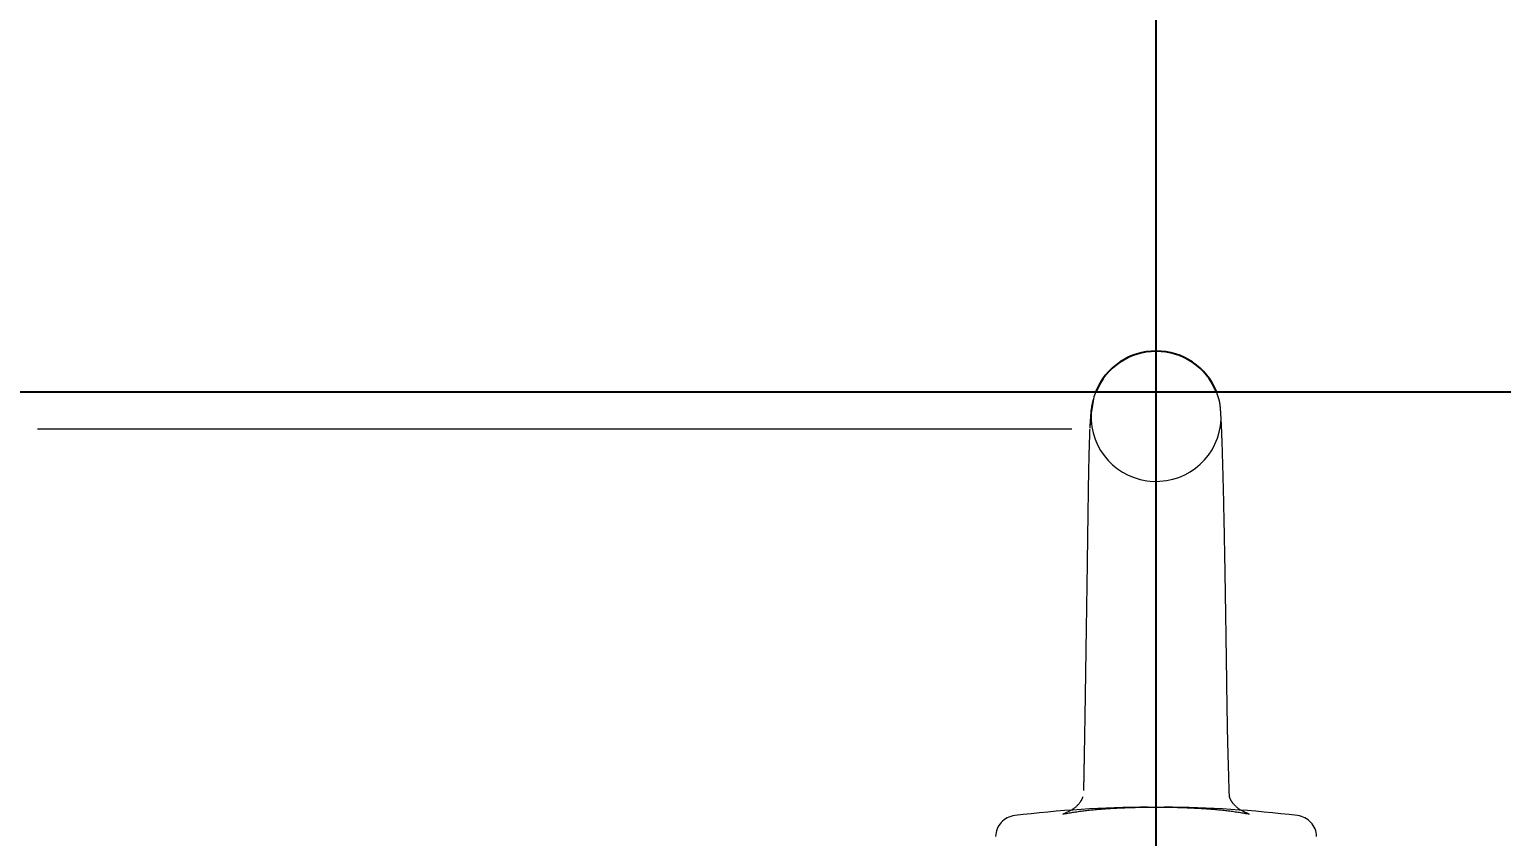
# Model space of a CAD drawing. Header units: millimetres. Extents: x 1293 to 41893, y 1011 to 26911.
# Drawn here: x 16676 to 16766.4, y 6881.1 to 6930.7 of the extents above; entities that cross this region are included whole.
import ezdxf

# ---------------------------------------------------------------- set-up
doc = ezdxf.new("R2010")
doc.units = ezdxf.units.MM
doc.header["$LTSCALE"] = 50
doc.linetypes.add('HIDDEN', pattern=[1.905, 1.27, -0.635])
doc.layers.add('CAPA_1', color=7, linetype='Continuous')
doc.styles.add('SLDTEXTSTYLE0', font='TXT', dxfattribs={"width": 0.75})
doc.dimstyles.new('SLDDIMSTYLE0', dxfattribs={"dimtxt": 100, "dimasz": 100, "dimexe": 0, "dimexo": 0.0625, "dimgap": 25, "dimtad": 2, "dimdec": 0, "dimlfac": 1.5, "dimrnd": 1e-09, "dimzin": 12, "dimdsep": 46, "dimtxsty": 'SLDTEXTSTYLE0', "dimsah": 1, "dimcen": 0.09, "dimadec": 0, "dimazin": 3, "dimtfac": 1, "dimtdec": 0, "dimtofl": 0, "dimtmove": 0, "dimatfit": 3, "dimfxl": 1, "dimfrac": 2, "dimtolj": 1, "dimtzin": 12, "dimarcsym": 0})

# ---------------------------------------------------------------- blocks, each defined once
blk = doc.blocks.new('_D_5')
at = {"layer": 'CAPA_1', "transparency": 16777216}
for p, q in [((11574.397, 7831.177), (17588.061, 7831.177)), ((17538.061, 7831.177), (17538.061, 4708.493)), ((16485.165, 4708.493), (17588.061, 4708.493))]:
    blk.add_line(p, q, dxfattribs=at)
for points in [[(17538.061, 7831.177), (17522.676, 7731.177), (17553.445, 7731.177)], [(17538.061, 4708.493), (17553.445, 4808.493), (17522.676, 4808.493)]]:
    blk.add_solid(points, dxfattribs=at)
at = {"layer": 'CAPA_1', "transparency": 16777216, "insert": (17409.154, 6122.057), "char_height": 100, "attachment_point": 1, "rotation": 90, "style": 'SLDTEXTSTYLE0'}
blk.add_mtext('4684', dxfattribs=at)
blk = doc.blocks.new('_D_14')
at = {"layer": 'CAPA_1', "transparency": 16777216}
for p, q in [((14179.915, 6343.653), (14179.915, 7568.725)), ((16745.162, 6492.001), (16745.162, 7568.725)), ((14179.915, 7518.725), (16745.162, 7518.725))]:
    blk.add_line(p, q, dxfattribs=at)
for points in [[(14179.915, 7518.725), (14279.915, 7503.341), (14279.915, 7534.11)], [(16745.162, 7518.725), (16645.162, 7534.11), (16645.162, 7503.341)]]:
    blk.add_solid(points, dxfattribs=at)
at = {"layer": 'CAPA_1', "transparency": 16777216, "insert": (15314.761, 7647.632), "char_height": 100, "attachment_point": 1, "style": 'SLDTEXTSTYLE0'}
blk.add_mtext('3848', dxfattribs=at)
blk = doc.blocks.new('_D_15')
at = {"layer": 'CAPA_1', "transparency": 16777216}
for p, q in [((6530.125, 8742.377), (6530.125, 9415.646)), ((16745.162, 6492.001), (16745.162, 9415.646)), ((6530.125, 9365.646), (16745.162, 9365.646))]:
    blk.add_line(p, q, dxfattribs=at)
for points in [[(6530.125, 9365.646), (6630.125, 9350.262), (6630.125, 9381.031)], [(16745.162, 9365.646), (16645.162, 9381.031), (16645.162, 9350.262)]]:
    blk.add_solid(points, dxfattribs=at)
at = {"layer": 'CAPA_1', "transparency": 16777216, "insert": (11452.921, 9494.553), "char_height": 100, "attachment_point": 1, "style": 'SLDTEXTSTYLE0'}
blk.add_mtext('15323', dxfattribs=at)

msp = doc.modelspace()

# ---------------------------------------------------------------- linework, layer by layer
at = {"color": 7, "linetype": 'Continuous', "lineweight": 25}
msp.add_line((16580.7778891, 6908.4014528), (16911.8285557, 6908.4014528), dxfattribs=at)
at = {"color": 1, "linetype": 'HIDDEN', "lineweight": 18}
for p, q in [((16749.0339268, 6907.905108), (16748.8699883, 6908.4014528)), ((16741.1606728, 6907.1528515), (16741.0879859, 6906.2012261)), ((16581.2439603, 6906.1241195), (16909.0798179, 6906.1241195)), ((16749.6586135, 6883.5046708), (16749.6469637, 6883.9509268)), ((16749.6586136, 6883.5046667), (16749.6469637, 6883.950925)), ((16743.453508, 6882.8683144), (16743.8779342, 6882.8868986)), ((16744.8515751, 6882.9052342), (16745.4722606, 6882.905234))]:
    msp.add_line(p, q, dxfattribs=at)
at = {"color": 1, "linetype": 'HIDDEN', "lineweight": 18, "flags": 128}
msp.add_lwpolyline([(16741.4537898, 6908.4014528), (16741.3461557, 6908.1015274), (16741.1655715, 6907.0730514)], dxfattribs=at)
at = {"color": 7, "linetype": 'Continuous', "lineweight": 25}
msp.add_arc((16745.1618891, 6906.9014528), 4, 22.024312837, 157.975687163, dxfattribs=at)
at = {"color": 1, "linetype": 'HIDDEN', "lineweight": 18}
for centre, radius, start, end in [((16745.1618891, 6906.9014528), 4, 177.541277175, 357.541277175), ((16745.1618891, 6810.1638549), 72.7375979, 90.388862375, 96.854882499), ((16744.6410805, 6886.8996855), 4, 270.388862375, 273.016511959), ((16745.6827587, 6886.899685), 4, 266.983438799, 269.611092069), ((16745.1618891, 6810.1638549), 72.7375979, 83.145117501, 89.611092069), ((16736.6394291, 6881.0576958), 1.3333333, 96.854882499, 178.5), ((16753.6843491, 6881.0576958), 1.3333333, 1.5, 83.145117501)]:
    msp.add_arc(centre, radius, start, end, dxfattribs=at)
for points, knots in [([(16741.3217747, 6908.0210605), (16741.2663856, 6907.8148718), (16741.1576128, 6907.4099597), (16741.1109078, 6906.5991543), (16741.0879859, 6906.2012261)], [0, 0, 0, 0, 0.5092186629, 1, 1, 1, 1]), ([(16749.6469637, 6883.9509268), (16749.6387714, 6884.277615), (16749.6194494, 6885.0481299), (16749.5757508, 6886.4525157), (16749.5418821, 6887.9562379), (16749.516064, 6889.7981186), (16749.4810585, 6892.0807098), (16749.4474748, 6894.4518812), (16749.4160546, 6896.4738426), (16749.3854546, 6898.259308), (16749.3480709, 6900.2430814), (16749.3032187, 6902.327019), (16749.2502545, 6904.3674836), (16749.1996816, 6905.8296186), (16749.1542886, 6906.7863286), (16749.1166136, 6907.3887156), (16749.075592, 6907.7507896), (16749.0467219, 6907.8579011), (16749.0319243, 6907.9128021)], [0, 0, 0, 0, 0.0448911189, 0.1058785741, 0.1546631053, 0.1965332439, 0.2796356572, 0.3620836687, 0.4084419044, 0.4640747297, 0.5290699404, 0.6035411453, 0.687642056, 0.7814989865, 0.8323073515, 0.885678204, 0.941403252, 1, 1, 1, 1]), ([(16741.0847593, 6906.1257577), (16741.066355, 6905.6007803), (16741.0312532, 6904.5995167), (16740.9923747, 6902.4734387), (16740.9602632, 6900.2386289), (16740.9313002, 6898.0063651), (16740.8998038, 6895.8835305), (16740.8688863, 6893.8898324), (16740.8409548, 6892.0377826), (16740.8150555, 6890.3476364), (16740.7909587, 6888.8139119), (16740.7679325, 6887.4063173), (16740.7454556, 6886.0903767), (16740.7241937, 6884.9583111), (16740.7109279, 6884.2335456), (16740.7055646, 6883.9420185), (16740.7051173, 6883.9177036)], [0, 0, 0, 0, 0.1249106973, 0.2382360946, 0.3405248932, 0.4323217731, 0.514119181, 0.5888107512, 0.6582117607, 0.7223457107, 0.7812321975, 0.8377656732, 0.8941842042, 0.9505877519, 0.9958787585, 1, 1, 1, 1]), ([(16749.6469637, 6883.950925), (16749.6387605, 6884.2774391), (16749.6194127, 6885.047544), (16749.5759432, 6886.4555605), (16749.546361, 6887.732018), (16749.5356882, 6888.4614446), (16749.5325924, 6888.6730252)], [0, 0, 0, 0, 0.2571148926, 0.6064222916, 0.8858371655, 1, 1, 1, 1]), ([(16740.6550148, 6883.5152326), (16740.6256382, 6883.4386811), (16740.5600808, 6883.2678473), (16740.1440413, 6882.7613656), (16739.6854076, 6882.5765055), (16739.4398969, 6882.4775483)], [0, 0, 0, 0, 0.27394199363, 0.61133467264, 1, 1, 1, 1]), ([(16740.6637447, 6883.4634744), (16740.6644982, 6883.4948462), (16740.6655174, 6883.5372819), (16740.6616851, 6883.5271409), (16740.6606859, 6883.524497)], [0, 0, 0, 0, 0.7392813869, 1, 1, 1, 1]), ([(16740.6637605, 6883.4639643), (16740.6646016, 6883.4960141), (16740.6657289, 6883.5389747), (16740.6618832, 6883.5284627), (16740.6609065, 6883.5257929)], [0, 0, 0, 0, 0.746026517, 1, 1, 1, 1]), ([(16749.663054, 6883.5230929), (16749.6625757, 6883.5243051), (16749.6567692, 6883.5390191), (16749.6584632, 6883.4998799), (16749.6600176, 6883.4639652)], [0, 0, 0, 0, 0.0823833635, 1, 1, 1, 1]), ([(16749.663338, 6883.5215313), (16749.6628243, 6883.5228105), (16749.657033, 6883.5372319), (16749.6586029, 6883.498642), (16749.6600335, 6883.4634752)], [0, 0, 0, 0, 0.0887023779, 1, 1, 1, 1]), ([(16750.8838807, 6882.4775481), (16750.6654032, 6882.5629579), (16750.2395887, 6882.7294222), (16749.8065276, 6883.1963694), (16749.7191282, 6883.3945314), (16749.6778997, 6883.4880093)], [0, 0, 0, 0, 0.3575989549, 0.6969637528, 1, 1, 1, 1]), ([(16739.4398969, 6882.4775483), (16739.8453779, 6882.5479329), (16740.6201046, 6882.6824123), (16742.147533, 6882.8203071), (16743.4076971, 6882.8756087), (16744.1666405, 6882.8962518), (16744.5384255, 6882.8995623), (16744.7139822, 6882.9011255)], [0, 0, 0, 0, 0.2896357491, 0.5533885334, 0.8216479163, 0.9157822528, 1, 1, 1, 1]), ([(16745.6098537, 6882.9011253), (16745.8303191, 6882.8988811), (16746.3022366, 6882.8940773), (16747.058699, 6882.8696751), (16748.2765664, 6882.8114244), (16749.6975611, 6882.6831137), (16750.4760968, 6882.548209), (16750.8838807, 6882.4775481)], [0, 0, 0, 0, 0.1085763028, 0.2324132383, 0.4448356552, 0.7092142877, 1, 1, 1, 1])]:
    msp.add_open_spline(points, degree=3, knots=knots, dxfattribs=at)

# ---------------------------------------------------------------- dimensions: what is measured, and where the dimension line sits
at = {"layer": 'CAPA_1'}
for base, p1, picture, middle in [((16745.1618891, 9365.6463094), (6530.1246702, 8678.8772747), '_D_15', (11637.6432797, 9365.6463094)), ((16745.1618891, 7518.725443), (14179.9148163, 6280.1529069), '_D_14', (15462.5383527, 7518.725443))]:
    dim = msp.add_linear_dim(base=base, p1=p1, p2=(16745.1618891, 6428.5014528), dimstyle='SLDDIMSTYLE0', dxfattribs=at)
    dim.commit()
    dim.dimension.update_dxf_attribs({"geometry": picture, "text_midpoint": middle, "dimtype": 160})
dim = msp.add_linear_dim(base=(17538.0605071, 4708.4929069), p1=(11510.8968592, 7831.1769069), p2=(16421.6646746, 4708.4929069), angle=90, dimstyle='SLDDIMSTYLE0', dxfattribs=at)
dim.commit()
dim.dimension.update_dxf_attribs({"geometry": '_D_5', "text_midpoint": (17538.0605071, 6269.8349069), "dimtype": 160})

doc.saveas('drawing.dxf')
